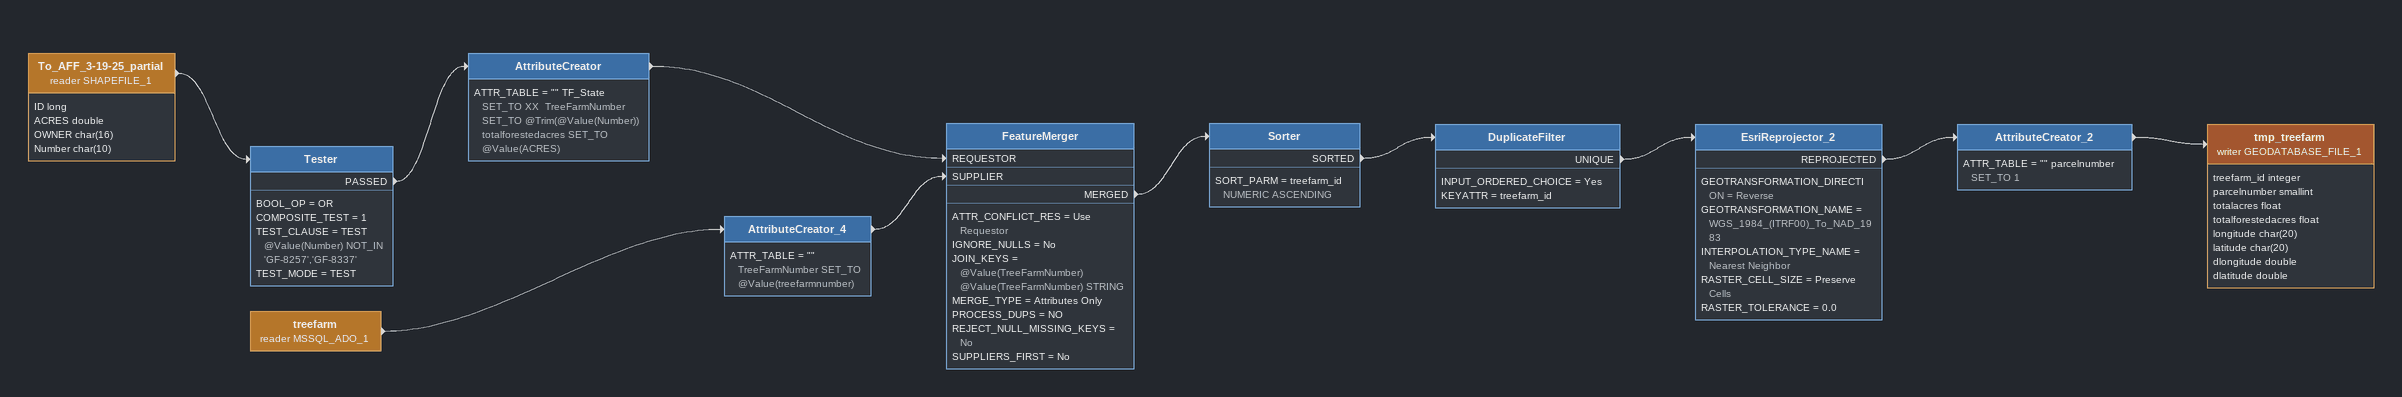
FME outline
To_AFF_3-19-25_partial (reader SHAPEFILE_1)
    attributes: ID long, ACRES double, OWNER char(16), Number char(10)
    -> Tester
Tester
    BOOL_OP = OR
    COMPOSITE_TEST = 1
    TEST_CLAUSE = TEST @Value(Number) NOT_IN 'GF-8257','GF-8337'
    TEST_MODE = TEST
    PASSED -> AttributeCreator
AttributeCreator
    ATTR_TABLE = "" TF_State SET_TO XX  TreeFarmNumber SET_TO @Trim(@Value(Number))  totalforestedacres SET_TO @Value(ACRES)
    -> FeatureMerger [REQUESTOR]
treefarm (reader MSSQL_ADO_1)
    -> AttributeCreator_4
AttributeCreator_4
    ATTR_TABLE = "" TreeFarmNumber SET_TO @Value(treefarmnumber)
    -> FeatureMerger [SUPPLIER]
FeatureMerger
    ATTR_CONFLICT_RES = Use Requestor
    IGNORE_NULLS = No
    JOIN_KEYS = @Value(TreeFarmNumber) @Value(TreeFarmNumber) STRING
    MERGE_TYPE = Attributes Only
    PROCESS_DUPS = NO
    REJECT_NULL_MISSING_KEYS = No
    SUPPLIERS_FIRST = No
    MERGED -> Sorter
Sorter
    SORT_PARM = treefarm_id NUMERIC ASCENDING
    SORTED -> DuplicateFilter
DuplicateFilter
    INPUT_ORDERED_CHOICE = Yes
    KEYATTR = treefarm_id
    UNIQUE -> EsriReprojector_2
EsriReprojector_2
    GEOTRANSFORMATION_DIRECTION = Reverse
    GEOTRANSFORMATION_NAME = WGS_1984_(ITRF00)_To_NAD_1983
    INTERPOLATION_TYPE_NAME = Nearest Neighbor
    RASTER_CELL_SIZE = Preserve Cells
    RASTER_TOLERANCE = 0.0
    REPROJECTED -> AttributeCreator_2
AttributeCreator_2
    ATTR_TABLE = "" parcelnumber SET_TO 1
    -> tmp_treefarm (writer GEODATABASE_FILE_1)
tmp_treefarm (writer GEODATABASE_FILE_1)
    attributes: treefarm_id integer, parcelnumber smallint, totalacres float, totalforestedacres float, longitude char(20), latitude char(20), dlongitude double, dlatitude double
